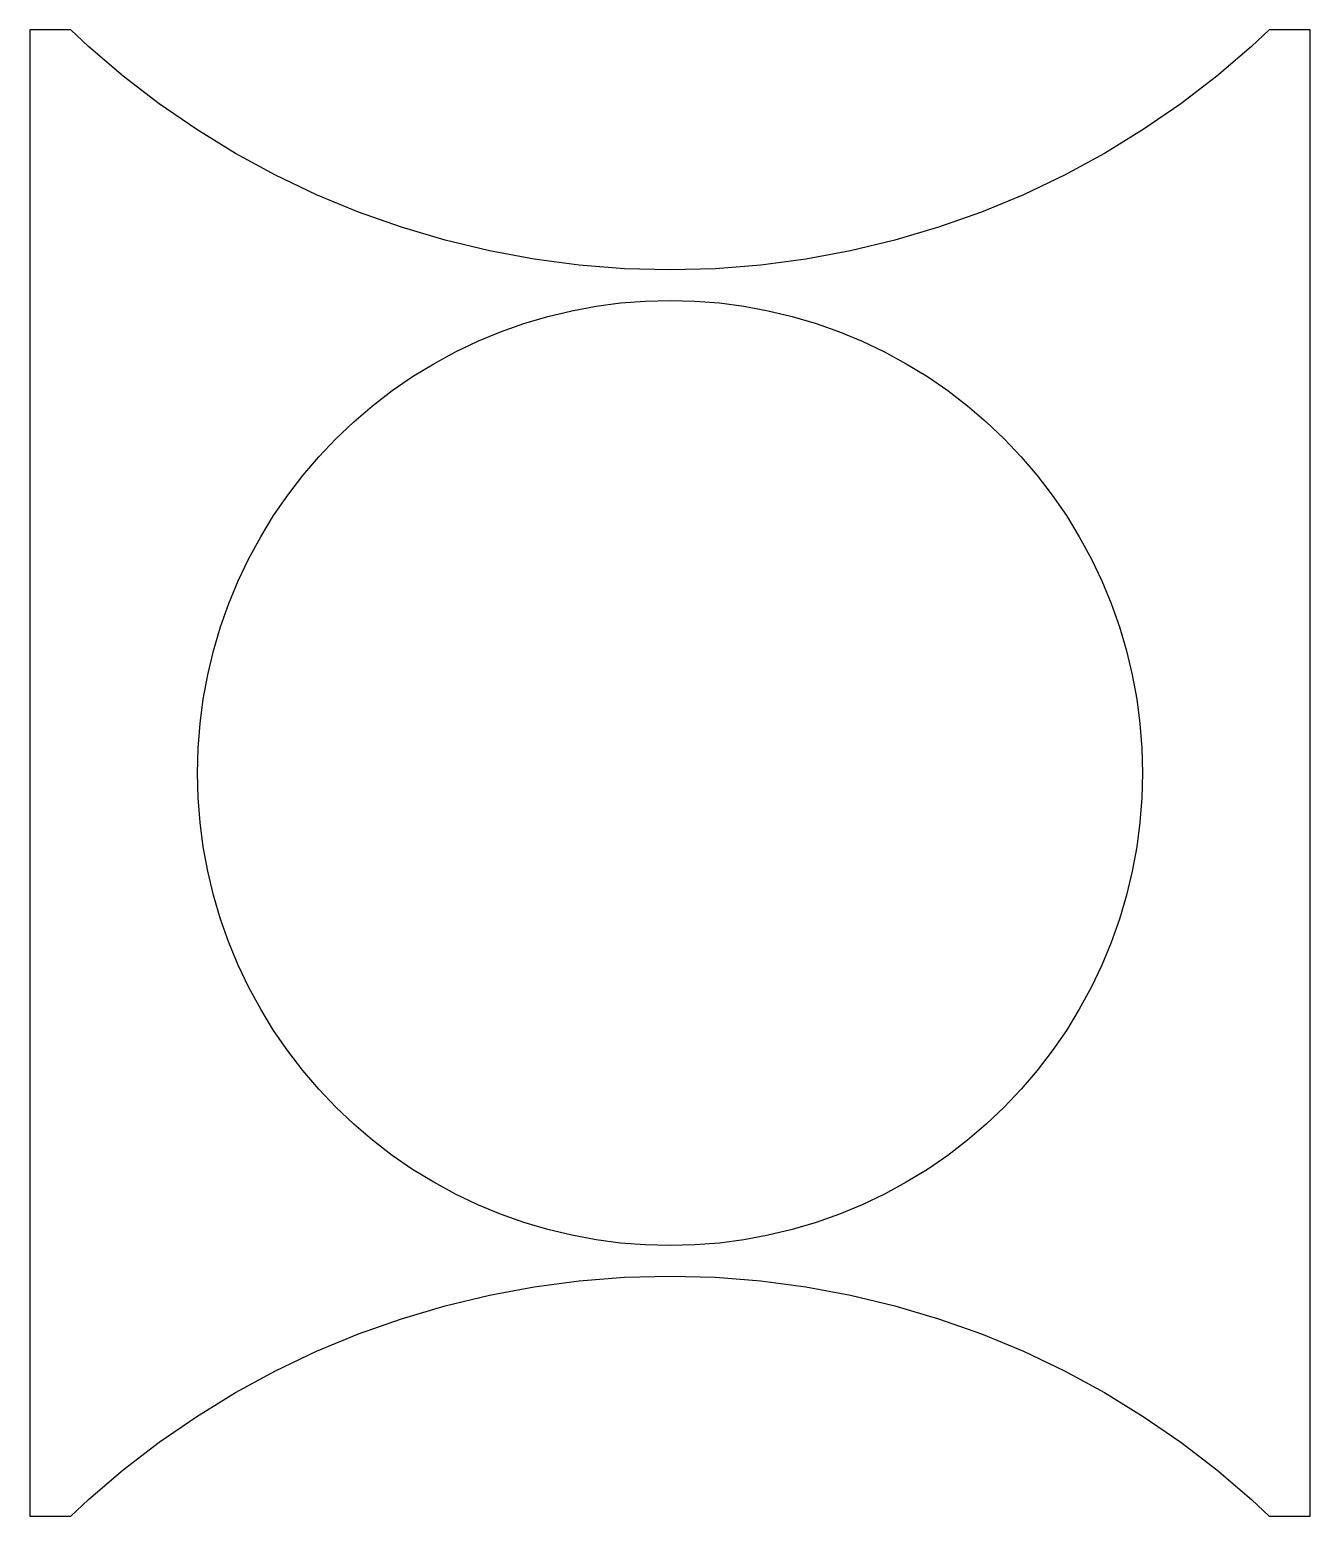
# Model space of a CAD drawing. Header units: metres. Extents: x -8.4 to 8.4, y -9.8 to 9.8.
import ezdxf

# ---------------------------------------------------------------- set-up
doc = ezdxf.new("R2010")
doc.units = ezdxf.units.M

msp = doc.modelspace()

# ---------------------------------------------------------------- linework, layer by layer
for p, q in [((-7.86187, 9.75), (-8.4, 9.75)), ((-8.4, 9.75), (-8.4, -9.75)), ((-7.62809, 9.52815), (-7.86187, 9.75)), ((7.86187, 9.75), (7.62809, 9.52815)), ((8.4, 9.75), (7.86187, 9.75)), ((8.4, -9.75), (8.4, 9.75)), ((-7.17425, 9.14054), (-7.62809, 9.52815)), ((7.62809, 9.52815), (7.17425, 9.14054)), ((-6.70075, 8.77721), (-7.17425, 9.14054)), ((7.17425, 9.14054), (6.70075, 8.77721)), ((-6.20888, 8.43916), (-6.70075, 8.77721)), ((6.70075, 8.77721), (6.20888, 8.43916)), ((-5.7, 8.12731), (-6.20888, 8.43916)), ((6.20888, 8.43916), (5.7, 8.12731)), ((-5.17549, 7.84253), (-5.7, 8.12731)), ((5.7, 8.12731), (5.17549, 7.84253)), ((-4.6368, 7.58558), (-5.17549, 7.84253)), ((5.17549, 7.84253), (4.6368, 7.58558)), ((-4.08539, 7.35718), (-4.6368, 7.58558)), ((4.6368, 7.58558), (4.08539, 7.35718)), ((-3.52279, 7.15796), (-4.08539, 7.35718)), ((4.08539, 7.35718), (3.52279, 7.15796)), ((-2.95054, 6.98845), (-3.52279, 7.15796)), ((3.52279, 7.15796), (2.95054, 6.98845)), ((-2.37019, 6.84912), (-2.95054, 6.98845)), ((-1.78335, 6.74035), (-2.37019, 6.84912)), ((2.37019, 6.84912), (1.78335, 6.74035)), ((2.95054, 6.98845), (2.37019, 6.84912)), ((-1.19162, 6.66245), (-1.78335, 6.74035)), ((-0.596629, 6.61562), (-1.19162, 6.66245)), ((1.19162, 6.66245), (0.596629, 6.61562)), ((1.78335, 6.74035), (1.19162, 6.66245)), ((0, 6.6), (-0.596629, 6.61562)), ((0.596629, 6.61562), (0, 6.6)), ((-1.60468, 5.98874), (-1.28905, 6.06452)), ((-1.28905, 6.06452), (-0.969893, 6.12367)), ((-0.969893, 6.12367), (-0.648076, 6.16604)), ((-0.648076, 6.16604), (-0.324483, 6.1915)), ((-0.324483, 6.1915), (0, 6.2)), ((0, 6.2), (0.324483, 6.1915)), ((0.324483, 6.1915), (0.648076, 6.16604)), ((0.648076, 6.16604), (0.969893, 6.12367)), ((0.969893, 6.12367), (1.28905, 6.06452)), ((1.28905, 6.06452), (1.60468, 5.98874)), ((-2.22188, 5.7882), (-1.9159, 5.89655)), ((-1.9159, 5.89655), (-1.60468, 5.98874)), ((1.60468, 5.98874), (1.9159, 5.89655)), ((1.9159, 5.89655), (2.22188, 5.7882)), ((-2.81474, 5.52424), (-2.52177, 5.66398)), ((-2.52177, 5.66398), (-2.22188, 5.7882)), ((2.22188, 5.7882), (2.52177, 5.66398)), ((2.52177, 5.66398), (2.81474, 5.52424)), ((-3.1, 5.36936), (-2.81474, 5.52424)), ((2.81474, 5.52424), (3.1, 5.36936)), ((-3.37676, 5.19976), (-3.1, 5.36936)), ((3.1, 5.36936), (3.37676, 5.19976)), ((-3.64427, 5.0159), (-3.37676, 5.19976)), ((3.37676, 5.19976), (3.64427, 5.0159)), ((-3.90179, 4.8183), (-3.64427, 5.0159)), ((3.64427, 5.0159), (3.90179, 4.8183)), ((-4.14861, 4.6075), (-3.90179, 4.8183)), ((3.90179, 4.8183), (4.14861, 4.6075)), ((-4.38406, 4.38406), (-4.14861, 4.6075)), ((4.14861, 4.6075), (4.38406, 4.38406)), ((-4.6075, 4.14861), (-4.38406, 4.38406)), ((4.38406, 4.38406), (4.6075, 4.14861)), ((-4.8183, 3.90179), (-4.6075, 4.14861)), ((4.6075, 4.14861), (4.8183, 3.90179)), ((-5.0159, 3.64427), (-4.8183, 3.90179)), ((4.8183, 3.90179), (5.0159, 3.64427)), ((-5.19976, 3.37676), (-5.0159, 3.64427)), ((5.0159, 3.64427), (5.19976, 3.37676)), ((-5.36936, 3.1), (-5.19976, 3.37676)), ((5.19976, 3.37676), (5.36936, 3.1)), ((-5.52424, 2.81474), (-5.36936, 3.1)), ((5.36936, 3.1), (5.52424, 2.81474)), ((-5.66398, 2.52177), (-5.52424, 2.81474)), ((5.52424, 2.81474), (5.66398, 2.52177)), ((-5.7882, 2.22188), (-5.66398, 2.52177)), ((5.66398, 2.52177), (5.7882, 2.22188)), ((-5.89655, 1.9159), (-5.7882, 2.22188)), ((5.7882, 2.22188), (5.89655, 1.9159)), ((-5.98874, 1.60468), (-5.89655, 1.9159)), ((5.89655, 1.9159), (5.98874, 1.60468)), ((-6.06452, 1.28905), (-5.98874, 1.60468)), ((5.98874, 1.60468), (6.06452, 1.28905)), ((-6.12367, 0.969893), (-6.06452, 1.28905)), ((6.06452, 1.28905), (6.12367, 0.969893)), ((-6.16604, 0.648076), (-6.12367, 0.969893)), ((6.12367, 0.969893), (6.16604, 0.648076)), ((-6.1915, 0.324483), (-6.16604, 0.648076)), ((6.16604, 0.648076), (6.1915, 0.324483)), ((-6.2, 0), (-6.1915, 0.324483)), ((6.1915, 0.324483), (6.2, 0)), ((-6.1915, -0.324483), (-6.2, 0)), ((6.2, 0), (6.1915, -0.324483)), ((-6.16604, -0.648076), (-6.1915, -0.324483)), ((6.1915, -0.324483), (6.16604, -0.648076)), ((-6.12367, -0.969893), (-6.16604, -0.648076)), ((6.16604, -0.648076), (6.12367, -0.969893)), ((-6.06452, -1.28905), (-6.12367, -0.969893)), ((6.12367, -0.969893), (6.06452, -1.28905)), ((-5.98874, -1.60468), (-6.06452, -1.28905)), ((6.06452, -1.28905), (5.98874, -1.60468)), ((-5.89655, -1.9159), (-5.98874, -1.60468)), ((5.98874, -1.60468), (5.89655, -1.9159)), ((-5.7882, -2.22188), (-5.89655, -1.9159)), ((5.89655, -1.9159), (5.7882, -2.22188)), ((-5.66398, -2.52177), (-5.7882, -2.22188)), ((5.7882, -2.22188), (5.66398, -2.52177)), ((-5.52424, -2.81474), (-5.66398, -2.52177)), ((5.66398, -2.52177), (5.52424, -2.81474)), ((-5.36936, -3.1), (-5.52424, -2.81474)), ((5.52424, -2.81474), (5.36936, -3.1)), ((-5.19976, -3.37676), (-5.36936, -3.1)), ((5.36936, -3.1), (5.19976, -3.37676)), ((-5.0159, -3.64427), (-5.19976, -3.37676)), ((5.19976, -3.37676), (5.0159, -3.64427)), ((-4.8183, -3.90179), (-5.0159, -3.64427)), ((5.0159, -3.64427), (4.8183, -3.90179)), ((-4.6075, -4.14861), (-4.8183, -3.90179)), ((4.8183, -3.90179), (4.6075, -4.14861)), ((-4.38406, -4.38406), (-4.6075, -4.14861)), ((4.6075, -4.14861), (4.38406, -4.38406)), ((-4.14861, -4.6075), (-4.38406, -4.38406)), ((4.38406, -4.38406), (4.14861, -4.6075)), ((-3.90179, -4.8183), (-4.14861, -4.6075)), ((4.14861, -4.6075), (3.90179, -4.8183)), ((-3.64427, -5.0159), (-3.90179, -4.8183)), ((3.90179, -4.8183), (3.64427, -5.0159)), ((-3.37676, -5.19976), (-3.64427, -5.0159)), ((3.64427, -5.0159), (3.37676, -5.19976)), ((-3.1, -5.36936), (-3.37676, -5.19976)), ((3.37676, -5.19976), (3.1, -5.36936)), ((-2.81474, -5.52424), (-3.1, -5.36936)), ((3.1, -5.36936), (2.81474, -5.52424)), ((-2.52177, -5.66398), (-2.81474, -5.52424)), ((2.81474, -5.52424), (2.52177, -5.66398)), ((-2.22188, -5.7882), (-2.52177, -5.66398)), ((-1.9159, -5.89655), (-2.22188, -5.7882)), ((2.22188, -5.7882), (1.9159, -5.89655)), ((2.52177, -5.66398), (2.22188, -5.7882)), ((-1.60468, -5.98874), (-1.9159, -5.89655)), ((-1.28905, -6.06452), (-1.60468, -5.98874)), ((1.60468, -5.98874), (1.28905, -6.06452)), ((1.9159, -5.89655), (1.60468, -5.98874)), ((-0.969893, -6.12367), (-1.28905, -6.06452)), ((-0.648076, -6.16604), (-0.969893, -6.12367)), ((-0.324483, -6.1915), (-0.648076, -6.16604)), ((0, -6.2), (-0.324483, -6.1915)), ((0.324483, -6.1915), (0, -6.2)), ((0.648076, -6.16604), (0.324483, -6.1915)), ((0.969893, -6.12367), (0.648076, -6.16604)), ((1.28905, -6.06452), (0.969893, -6.12367)), ((-1.19162, -6.66245), (-0.596629, -6.61562)), ((-0.596629, -6.61562), (0, -6.6)), ((0, -6.6), (0.596629, -6.61562)), ((0.596629, -6.61562), (1.19162, -6.66245)), ((-2.37019, -6.84912), (-1.78335, -6.74035)), ((-1.78335, -6.74035), (-1.19162, -6.66245)), ((1.19162, -6.66245), (1.78335, -6.74035)), ((1.78335, -6.74035), (2.37019, -6.84912)), ((-3.52279, -7.15796), (-2.95054, -6.98845)), ((-2.95054, -6.98845), (-2.37019, -6.84912)), ((2.37019, -6.84912), (2.95054, -6.98845)), ((2.95054, -6.98845), (3.52279, -7.15796)), ((-4.08539, -7.35718), (-3.52279, -7.15796)), ((3.52279, -7.15796), (4.08539, -7.35718)), ((-4.6368, -7.58558), (-4.08539, -7.35718)), ((4.08539, -7.35718), (4.6368, -7.58558)), ((-5.17549, -7.84253), (-4.6368, -7.58558)), ((4.6368, -7.58558), (5.17549, -7.84253)), ((-5.7, -8.12731), (-5.17549, -7.84253)), ((5.17549, -7.84253), (5.7, -8.12731)), ((-6.20888, -8.43916), (-5.7, -8.12731)), ((5.7, -8.12731), (6.20888, -8.43916)), ((-6.70075, -8.77721), (-6.20888, -8.43916)), ((6.20888, -8.43916), (6.70075, -8.77721)), ((-7.17425, -9.14054), (-6.70075, -8.77721)), ((6.70075, -8.77721), (7.17425, -9.14054)), ((-7.62809, -9.52815), (-7.17425, -9.14054)), ((7.17425, -9.14054), (7.62809, -9.52815)), ((-7.86187, -9.75), (-7.62809, -9.52815)), ((7.62809, -9.52815), (7.86187, -9.75)), ((-8.4, -9.75), (-7.86187, -9.75)), ((7.86187, -9.75), (8.4, -9.75))]:
    msp.add_line(p, q)

doc.saveas('drawing.dxf')
